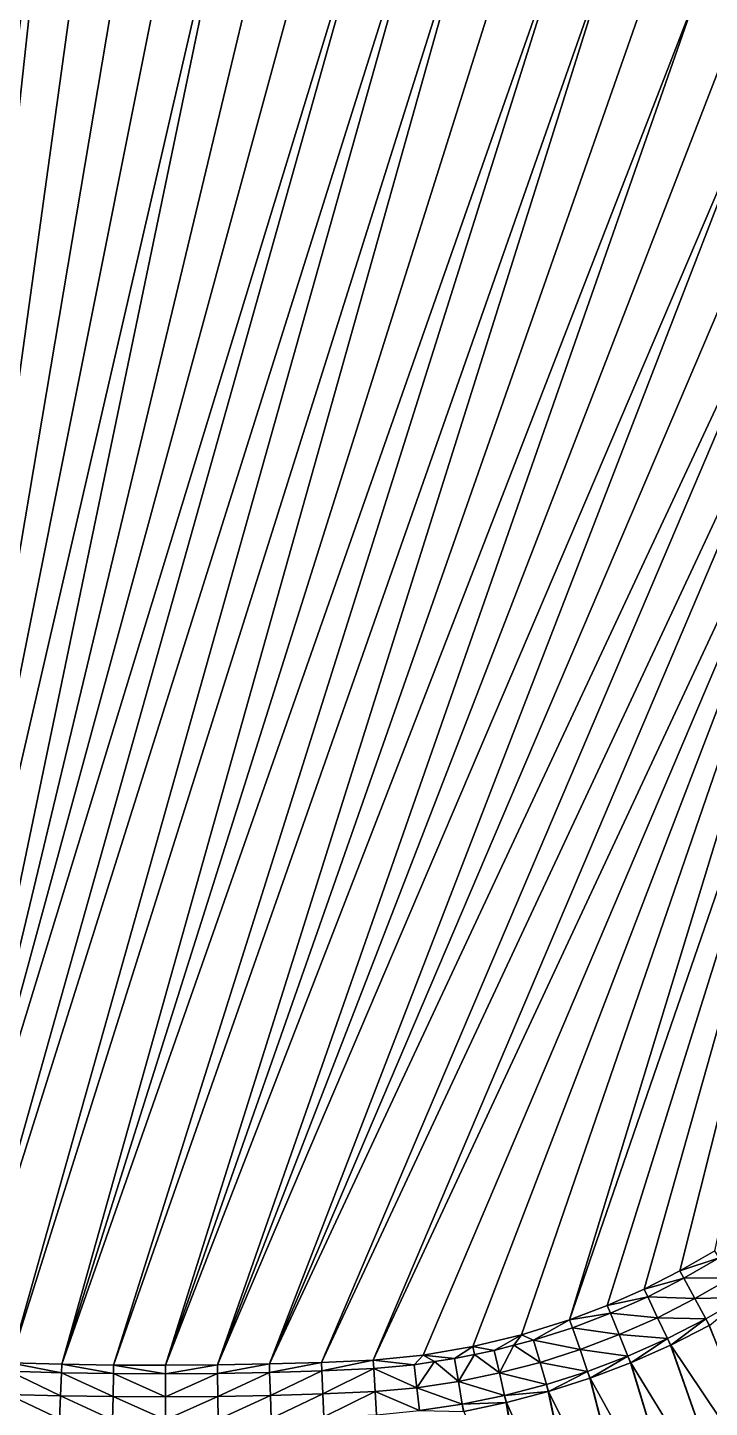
# Model space of a CAD drawing. Header units: metres. Extents: x 159042 to 159214, y 174724 to 174807.
# Drawn here: x 159169.81 to 159186.05, y 174745.47 to 174778.31 of the extents above; entities that cross this region are included whole.
import ezdxf

# ---------------------------------------------------------------- set-up
doc = ezdxf.new("R2010")
doc.units = ezdxf.units.M
doc.layers.add('_AFGEWERKT TEST', color=7, linetype='Continuous')

msp = doc.modelspace()

# ---------------------------------------------------------------- linework, layer by layer
at = {"layer": '_AFGEWERKT TEST', "color": 3, "true_color": 0x00ff00}
for points in [[(159170.796, 174787.387, 46.469), (159169.623, 174787.766, 46.468), (159165.47, 174746.574, 46.566)], [(159166.365, 174746.652, 46.565), (159170.796, 174787.387, 46.469), (159165.47, 174746.574, 46.566)], [(159171.96, 174786.982, 46.471), (159170.796, 174787.387, 46.469), (159166.365, 174746.652, 46.565)], [(159173.114, 174786.55, 46.473), (159171.96, 174786.982, 46.471), (159166.365, 174746.652, 46.565)], [(159174.258, 174786.091, 46.474), (159173.114, 174786.55, 46.473), (159166.365, 174746.652, 46.565)], [(159175.387, 174785.605, 46.475), (159174.258, 174786.091, 46.474), (159166.365, 174746.652, 46.565)], [(159167.264, 174746.652, 46.564), (159175.387, 174785.605, 46.475), (159166.365, 174746.652, 46.565)], [(159176.503, 174785.089, 46.477), (159175.387, 174785.605, 46.475), (159167.264, 174746.652, 46.564)], [(159177.604, 174784.543, 46.479), (159176.503, 174785.089, 46.477), (159167.264, 174746.652, 46.564)], [(159178.69, 174783.967, 46.48), (159177.604, 174784.543, 46.479), (159167.264, 174746.652, 46.564)], [(159168.159, 174746.574, 46.562), (159178.69, 174783.967, 46.48), (159167.264, 174746.652, 46.564)], [(159178.69, 174783.967, 46.48), (159168.159, 174746.574, 46.562), (159179.76, 174783.362, 46.481)], [(159179.76, 174783.362, 46.481), (159168.159, 174746.574, 46.562), (159169.391, 174746.527, 46.561)], [(159180.812, 174782.728, 46.483), (159179.76, 174783.362, 46.481), (159169.391, 174746.527, 46.561)], [(159180.812, 174782.728, 46.483), (159169.391, 174746.527, 46.561), (159170.624, 174746.495, 46.559)], [(159181.848, 174782.066, 46.485), (159180.812, 174782.728, 46.483), (159170.624, 174746.495, 46.559)], [(159182.865, 174781.376, 46.486), (159181.848, 174782.066, 46.485), (159170.624, 174746.495, 46.559)], [(159182.865, 174781.376, 46.486), (159170.624, 174746.495, 46.559), (159171.857, 174746.476, 46.557)], [(159183.851, 174780.652, 46.487), (159182.865, 174781.376, 46.486), (159171.857, 174746.476, 46.557)], [(159173.09, 174746.471, 46.555), (159183.851, 174780.652, 46.487), (159171.857, 174746.476, 46.557)], [(159173.09, 174746.471, 46.555), (159184.811, 174779.895, 46.489), (159183.851, 174780.652, 46.487)], [(159173.09, 174746.471, 46.555), (159185.745, 174779.104, 46.491), (159184.811, 174779.895, 46.489)], [(159185.745, 174779.104, 46.491), (159173.09, 174746.471, 46.555), (159174.329, 174746.48, 46.553)], [(159186.651, 174778.281, 46.492), (159185.745, 174779.104, 46.491), (159174.329, 174746.48, 46.553)], [(159186.651, 174778.281, 46.492), (159186.788, 174778.427, 46.292), (159185.745, 174779.104, 46.491)], [(159187.528, 174777.427, 46.493), (159186.651, 174778.281, 46.492), (159174.329, 174746.48, 46.553)], [(159187.528, 174777.427, 46.493), (159174.329, 174746.48, 46.553), (159175.567, 174746.504, 46.551)], [(159188.375, 174776.543, 46.495), (159187.528, 174777.427, 46.493), (159175.567, 174746.504, 46.551)], [(159189.19, 174775.63, 46.497), (159188.375, 174776.543, 46.495), (159175.567, 174746.504, 46.551)], [(159189.19, 174775.63, 46.497), (159175.567, 174746.504, 46.551), (159176.805, 174746.541, 46.549)], [(159189.974, 174774.689, 46.498), (159189.19, 174775.63, 46.497), (159176.805, 174746.541, 46.549)], [(159178.043, 174746.593, 46.547), (159189.974, 174774.689, 46.498), (159176.805, 174746.541, 46.549)], [(159189.974, 174774.689, 46.498), (159178.043, 174746.593, 46.547), (159190.717, 174773.735, 46.499)], [(159190.717, 174773.735, 46.499), (159178.043, 174746.593, 46.547), (159179.234, 174746.715, 46.546)], [(159190.717, 174773.735, 46.499), (159179.234, 174746.715, 46.546), (159180.413, 174746.917, 46.544)], [(159190.717, 174773.735, 46.499), (159180.413, 174746.917, 46.544), (159181.577, 174747.197, 46.542)], [(159182.72, 174747.554, 46.54), (159190.717, 174773.735, 46.499), (159181.577, 174747.197, 46.542)], [(159182.72, 174747.554, 46.54), (159191.405, 174772.741, 46.501), (159190.717, 174773.735, 46.499)], [(159191.405, 174772.741, 46.501), (159182.72, 174747.554, 46.54), (159183.616, 174747.895, 46.539)], [(159191.405, 174772.741, 46.501), (159183.616, 174747.895, 46.539), (159184.493, 174748.283, 46.538)], [(159191.405, 174772.741, 46.501), (159184.493, 174748.283, 46.538), (159185.348, 174748.717, 46.536)], [(159191.405, 174772.741, 46.501), (159185.348, 174748.717, 46.536), (159186.178, 174749.197, 46.535)], [(159186.178, 174749.197, 46.535), (159185.348, 174748.717, 46.536), (159186.283, 174749.026, 46.335)], [(159185.348, 174748.717, 46.536), (159185.443, 174748.542, 46.336), (159186.283, 174749.026, 46.335)], [(159185.443, 174748.542, 46.336), (159186.569, 174748.557, 46.335), (159186.283, 174749.026, 46.335)], [(159185.348, 174748.717, 46.536), (159184.493, 174748.283, 46.538), (159185.443, 174748.542, 46.336)], [(159184.493, 174748.283, 46.538), (159184.579, 174748.102, 46.338), (159185.443, 174748.542, 46.336)], [(159184.579, 174748.102, 46.338), (159185.704, 174748.058, 46.336), (159185.443, 174748.542, 46.336)], [(159185.704, 174748.058, 46.336), (159186.569, 174748.557, 46.335), (159185.443, 174748.542, 46.336)], [(159186.569, 174748.557, 46.335), (159185.704, 174748.058, 46.336), (159186.856, 174748.088, 46.335)], [(159184.493, 174748.283, 46.538), (159183.616, 174747.895, 46.539), (159184.579, 174748.102, 46.338)], [(159183.616, 174747.895, 46.539), (159183.692, 174747.71, 46.339), (159184.579, 174748.102, 46.338)], [(159183.692, 174747.71, 46.339), (159184.814, 174747.605, 46.338), (159184.579, 174748.102, 46.338)], [(159184.814, 174747.605, 46.338), (159185.704, 174748.058, 46.336), (159184.579, 174748.102, 46.338)], [(159185.704, 174748.058, 46.336), (159185.966, 174747.574, 46.336), (159186.856, 174748.088, 46.335)], [(159185.966, 174747.574, 46.336), (159186.054, 174747.42, 46.513), (159186.856, 174748.088, 46.335)], [(159183.616, 174747.895, 46.539), (159182.72, 174747.554, 46.54), (159183.692, 174747.71, 46.339)], [(159185.704, 174748.058, 46.336), (159184.814, 174747.605, 46.338), (159185.966, 174747.574, 46.336)], [(159182.72, 174747.554, 46.54), (159181.577, 174747.197, 46.542), (159181.863, 174747.07, 46.341)], [(159182.786, 174747.366, 46.34), (159182.72, 174747.554, 46.54), (159181.863, 174747.07, 46.341)], [(159182.72, 174747.554, 46.54), (159182.786, 174747.366, 46.34), (159183.692, 174747.71, 46.339)], [(159182.786, 174747.366, 46.34), (159183.901, 174747.201, 46.339), (159183.692, 174747.71, 46.339)], [(159183.901, 174747.201, 46.339), (159184.814, 174747.605, 46.338), (159183.692, 174747.71, 46.339)], [(159184.814, 174747.605, 46.338), (159183.901, 174747.201, 46.339), (159185.049, 174747.108, 46.338)], [(159184.814, 174747.605, 46.338), (159185.049, 174747.108, 46.338), (159185.966, 174747.574, 46.336)], [(159185.049, 174747.108, 46.338), (159185.129, 174746.951, 46.513), (159185.966, 174747.574, 46.336)], [(159185.129, 174746.951, 46.513), (159186.046, 174747.416, 46.513), (159185.966, 174747.574, 46.336)], [(159186.046, 174747.416, 46.513), (159185.129, 174746.951, 46.513), (159187.888, 174742.85, 46.528)], [(159186.046, 174747.416, 46.513), (159186.054, 174747.42, 46.513), (159185.966, 174747.574, 46.336)], [(159186.054, 174747.42, 46.513), (159186.046, 174747.416, 46.513), (159187.888, 174742.85, 46.528)], [(159181.577, 174747.197, 46.542), (159180.413, 174746.917, 46.544), (159180.926, 174746.825, 46.343)], [(159181.577, 174747.197, 46.542), (159180.926, 174746.825, 46.343), (159181.394, 174746.948, 46.342)], [(159181.863, 174747.07, 46.341), (159181.577, 174747.197, 46.542), (159181.394, 174746.948, 46.342)], [(159182.967, 174746.846, 46.34), (159182.786, 174747.366, 46.34), (159181.863, 174747.07, 46.341)], [(159182.786, 174747.366, 46.34), (159182.967, 174746.846, 46.34), (159183.901, 174747.201, 46.339)], [(159183.901, 174747.201, 46.339), (159182.967, 174746.846, 46.34), (159184.11, 174746.692, 46.339)], [(159183.901, 174747.201, 46.339), (159184.11, 174746.692, 46.339), (159185.049, 174747.108, 46.338)], [(159184.11, 174746.692, 46.339), (159184.18, 174746.533, 46.513), (159185.049, 174747.108, 46.338)], [(159184.18, 174746.533, 46.513), (159185.121, 174746.947, 46.513), (159185.049, 174747.108, 46.338)], [(159185.121, 174746.947, 46.513), (159185.129, 174746.951, 46.513), (159185.049, 174747.108, 46.338)], [(159180.413, 174746.917, 46.544), (159179.234, 174746.715, 46.546), (159179.977, 174746.63, 46.345)], [(159180.413, 174746.917, 46.544), (159179.977, 174746.63, 46.345), (159180.451, 174746.727, 46.344)], [(159180.926, 174746.825, 46.343), (159180.413, 174746.917, 46.544), (159180.451, 174746.727, 46.344)], [(159181.049, 174746.289, 46.343), (159180.926, 174746.825, 46.343), (159180.451, 174746.727, 46.344)], [(159180.926, 174746.825, 46.343), (159181.049, 174746.289, 46.343), (159181.394, 174746.948, 46.342)], [(159181.049, 174746.289, 46.343), (159182.015, 174746.542, 46.341), (159181.394, 174746.948, 46.342)], [(159182.015, 174746.542, 46.341), (159181.863, 174747.07, 46.341), (159181.394, 174746.948, 46.342)], [(159182.015, 174746.542, 46.341), (159182.967, 174746.846, 46.34), (159181.863, 174747.07, 46.341)], [(159183.149, 174746.327, 46.34), (159182.967, 174746.846, 46.34), (159182.015, 174746.542, 46.341)], [(159182.967, 174746.846, 46.34), (159183.149, 174746.327, 46.34), (159184.11, 174746.692, 46.339)], [(159185.121, 174746.947, 46.513), (159184.18, 174746.533, 46.513), (159186.758, 174742.315, 46.528)], [(159185.129, 174746.951, 46.513), (159185.121, 174746.947, 46.513), (159186.758, 174742.315, 46.528)], [(159185.129, 174746.951, 46.513), (159186.758, 174742.315, 46.528), (159187.888, 174742.85, 46.528)], [(159169.391, 174746.527, 46.561), (159169.378, 174746.328, 46.361), (159170.616, 174746.295, 46.359)], [(159170.624, 174746.495, 46.559), (159169.391, 174746.527, 46.561), (159170.616, 174746.295, 46.359)], [(159170.624, 174746.495, 46.559), (159170.616, 174746.295, 46.359), (159171.853, 174746.276, 46.357)], [(159171.857, 174746.476, 46.557), (159170.624, 174746.495, 46.559), (159171.853, 174746.276, 46.357)], [(159173.091, 174746.271, 46.355), (159171.857, 174746.476, 46.557), (159171.853, 174746.276, 46.357)], [(159173.091, 174746.271, 46.355), (159173.09, 174746.471, 46.555), (159171.857, 174746.476, 46.557)], [(159173.09, 174746.471, 46.555), (159173.091, 174746.271, 46.355), (159174.329, 174746.48, 46.553)], [(159174.329, 174746.48, 46.553), (159173.091, 174746.271, 46.355), (159174.332, 174746.28, 46.353)], [(159175.567, 174746.504, 46.551), (159174.329, 174746.48, 46.553), (159174.332, 174746.28, 46.353)], [(159175.567, 174746.504, 46.551), (159174.332, 174746.28, 46.353), (159175.573, 174746.304, 46.351)], [(159176.805, 174746.541, 46.549), (159175.567, 174746.504, 46.551), (159175.573, 174746.304, 46.351)], [(159176.805, 174746.541, 46.549), (159175.573, 174746.304, 46.351), (159176.814, 174746.341, 46.349)], [(159178.043, 174746.593, 46.547), (159176.805, 174746.541, 46.549), (159176.814, 174746.341, 46.349)], [(159178.055, 174746.393, 46.347), (159178.043, 174746.593, 46.547), (159176.814, 174746.341, 46.349)], [(159179.234, 174746.715, 46.546), (159178.043, 174746.593, 46.547), (159179.019, 174746.486, 46.346)], [(159178.043, 174746.593, 46.547), (159178.055, 174746.393, 46.347), (159179.019, 174746.486, 46.346)], [(159178.055, 174746.393, 46.347), (159179.081, 174745.939, 46.346), (159179.019, 174746.486, 46.346)], [(159179.234, 174746.715, 46.546), (159179.019, 174746.486, 46.346), (159179.498, 174746.558, 46.345)], [(159179.019, 174746.486, 46.346), (159179.081, 174745.939, 46.346), (159179.498, 174746.558, 46.345)], [(159179.081, 174745.939, 46.346), (159180.07, 174746.088, 46.345), (159179.498, 174746.558, 46.345)], [(159179.977, 174746.63, 46.345), (159179.234, 174746.715, 46.546), (159179.498, 174746.558, 46.345)], [(159180.07, 174746.088, 46.345), (159179.977, 174746.63, 46.345), (159179.498, 174746.558, 46.345)], [(159179.977, 174746.63, 46.345), (159180.07, 174746.088, 46.345), (159180.451, 174746.727, 46.344)], [(159180.07, 174746.088, 46.345), (159181.049, 174746.289, 46.343), (159180.451, 174746.727, 46.344)], [(159182.015, 174746.542, 46.341), (159181.049, 174746.289, 46.343), (159182.168, 174746.013, 46.341)], [(159183.149, 174746.327, 46.34), (159182.015, 174746.542, 46.341), (159182.168, 174746.013, 46.341)], [(159183.149, 174746.327, 46.34), (159183.21, 174746.166, 46.513), (159184.11, 174746.692, 46.339)], [(159183.21, 174746.166, 46.513), (159184.171, 174746.529, 46.513), (159184.11, 174746.692, 46.339)], [(159184.171, 174746.529, 46.513), (159183.21, 174746.166, 46.513), (159185.603, 174741.838, 46.528)], [(159184.171, 174746.529, 46.513), (159184.18, 174746.533, 46.513), (159184.11, 174746.692, 46.339)], [(159184.18, 174746.533, 46.513), (159184.171, 174746.529, 46.513), (159185.603, 174741.838, 46.528)], [(159184.18, 174746.533, 46.513), (159185.603, 174741.838, 46.528), (159186.758, 174742.315, 46.528)], [(159169.342, 174745.779, 46.361), (159170.592, 174745.745, 46.359), (159169.378, 174746.328, 46.361)], [(159169.378, 174746.328, 46.361), (159170.592, 174745.745, 46.359), (159170.616, 174746.295, 46.359)], [(159170.592, 174745.745, 46.359), (159171.842, 174745.726, 46.357), (159170.616, 174746.295, 46.359)], [(159170.616, 174746.295, 46.359), (159171.842, 174745.726, 46.357), (159171.853, 174746.276, 46.357)], [(159171.842, 174745.726, 46.357), (159173.092, 174745.721, 46.355), (159171.853, 174746.276, 46.357)], [(159173.092, 174745.721, 46.355), (159173.091, 174746.271, 46.355), (159171.853, 174746.276, 46.357)], [(159173.091, 174746.271, 46.355), (159173.092, 174745.721, 46.355), (159174.332, 174746.28, 46.353)], [(159173.092, 174745.721, 46.355), (159174.341, 174745.73, 46.353), (159174.332, 174746.28, 46.353)], [(159174.332, 174746.28, 46.353), (159174.341, 174745.73, 46.353), (159175.573, 174746.304, 46.351)], [(159174.341, 174745.73, 46.353), (159175.59, 174745.754, 46.351), (159175.573, 174746.304, 46.351)], [(159175.573, 174746.304, 46.351), (159175.59, 174745.754, 46.351), (159176.814, 174746.341, 46.349)], [(159175.59, 174745.754, 46.351), (159176.838, 174745.792, 46.349), (159176.814, 174746.341, 46.349)], [(159176.838, 174745.792, 46.349), (159178.055, 174746.393, 46.347), (159176.814, 174746.341, 46.349)], [(159178.086, 174745.844, 46.347), (159178.055, 174746.393, 46.347), (159176.838, 174745.792, 46.349)], [(159178.055, 174746.393, 46.347), (159178.086, 174745.844, 46.347), (159179.081, 174745.939, 46.346)], [(159181.049, 174746.289, 46.343), (159180.07, 174746.088, 46.345), (159181.171, 174745.753, 46.343)], [(159181.049, 174746.289, 46.343), (159181.171, 174745.753, 46.343), (159182.168, 174746.013, 46.341)], [(159182.22, 174745.851, 46.512), (159183.149, 174746.327, 46.34), (159182.168, 174746.013, 46.341)], [(159182.22, 174745.851, 46.512), (159183.201, 174746.163, 46.513), (159183.149, 174746.327, 46.34)], [(159183.201, 174746.163, 46.513), (159182.22, 174745.851, 46.512), (159184.425, 174741.421, 46.528)], [(159183.201, 174746.163, 46.513), (159183.21, 174746.166, 46.513), (159183.149, 174746.327, 46.34)], [(159183.21, 174746.166, 46.513), (159183.201, 174746.163, 46.513), (159184.425, 174741.421, 46.528)], [(159183.21, 174746.166, 46.513), (159184.425, 174741.421, 46.528), (159185.603, 174741.838, 46.528)], [(159169.342, 174745.779, 46.361), (159169.306, 174745.23, 46.361), (159170.568, 174745.195, 46.359)], [(159170.592, 174745.745, 46.359), (159169.342, 174745.779, 46.361), (159170.568, 174745.195, 46.359)], [(159176.838, 174745.792, 46.349), (159175.59, 174745.754, 46.351), (159175.606, 174745.204, 46.351)], [(159176.838, 174745.792, 46.349), (159175.606, 174745.204, 46.351), (159176.863, 174745.242, 46.349)], [(159178.086, 174745.844, 46.347), (159176.838, 174745.792, 46.349), (159176.863, 174745.242, 46.349)], [(159178.118, 174745.295, 46.347), (159178.086, 174745.844, 46.347), (159176.863, 174745.242, 46.349)], [(159179.081, 174745.939, 46.346), (159178.086, 174745.844, 46.347), (159179.144, 174745.393, 46.346)], [(159178.086, 174745.844, 46.347), (159178.118, 174745.295, 46.347), (159179.144, 174745.393, 46.346)], [(159180.07, 174746.088, 46.345), (159179.081, 174745.939, 46.346), (159180.162, 174745.546, 46.345)], [(159179.081, 174745.939, 46.346), (159179.144, 174745.393, 46.346), (159180.162, 174745.546, 46.345)], [(159180.07, 174746.088, 46.345), (159180.162, 174745.546, 46.345), (159181.171, 174745.753, 46.343)], [(159181.171, 174745.753, 46.343), (159182.211, 174745.848, 46.512), (159182.168, 174746.013, 46.341)], [(159181.215, 174745.587, 46.514), (159182.211, 174745.848, 46.512), (159181.171, 174745.753, 46.343)], [(159182.211, 174745.848, 46.512), (159181.215, 174745.587, 46.514), (159183.228, 174741.065, 46.528)], [(159182.211, 174745.848, 46.512), (159182.22, 174745.851, 46.512), (159182.168, 174746.013, 46.341)], [(159182.22, 174745.851, 46.512), (159182.211, 174745.848, 46.512), (159183.228, 174741.065, 46.528)], [(159184.425, 174741.421, 46.528), (159182.22, 174745.851, 46.512), (159183.228, 174741.065, 46.528)], [(159170.592, 174745.745, 46.359), (159170.568, 174745.195, 46.359), (159171.83, 174745.176, 46.357)], [(159171.842, 174745.726, 46.357), (159170.592, 174745.745, 46.359), (159171.83, 174745.176, 46.357)], [(159173.093, 174745.171, 46.355), (159171.842, 174745.726, 46.357), (159171.83, 174745.176, 46.357)], [(159173.093, 174745.171, 46.355), (159173.092, 174745.721, 46.355), (159171.842, 174745.726, 46.357)], [(159173.092, 174745.721, 46.355), (159173.093, 174745.171, 46.355), (159174.341, 174745.73, 46.353)], [(159174.341, 174745.73, 46.353), (159173.093, 174745.171, 46.355), (159174.35, 174745.18, 46.353)], [(159175.59, 174745.754, 46.351), (159174.341, 174745.73, 46.353), (159174.35, 174745.18, 46.353)], [(159175.59, 174745.754, 46.351), (159174.35, 174745.18, 46.353), (159175.606, 174745.204, 46.351)], [(159179.144, 174745.393, 46.346), (159180.188, 174745.374, 46.518), (159180.162, 174745.546, 46.345)], [(159180.162, 174745.546, 46.345), (159181.206, 174745.585, 46.514), (159181.171, 174745.753, 46.343)], [(159180.197, 174745.375, 46.518), (159181.206, 174745.585, 46.514), (159180.162, 174745.546, 46.345)], [(159180.188, 174745.374, 46.518), (159180.197, 174745.375, 46.518), (159180.162, 174745.546, 46.345)], [(159181.206, 174745.585, 46.514), (159180.197, 174745.375, 46.518), (159182.014, 174740.77, 46.528)], [(159181.206, 174745.585, 46.514), (159181.215, 174745.587, 46.514), (159181.171, 174745.753, 46.343)], [(159181.215, 174745.587, 46.514), (159181.206, 174745.585, 46.514), (159182.014, 174740.77, 46.528)], [(159181.215, 174745.587, 46.514), (159182.014, 174740.77, 46.528), (159183.228, 174741.065, 46.528)]]:
    msp.add_3dface(points, dxfattribs=at)

doc.saveas('drawing.dxf')
